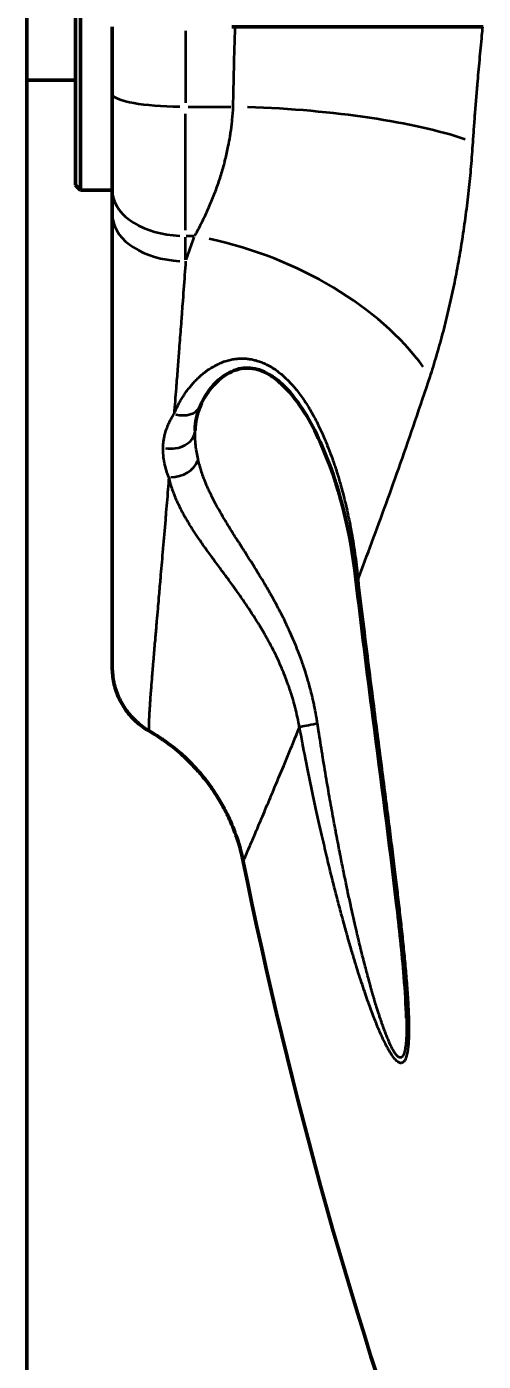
# Model space of a CAD drawing. Header units: millimetres. Extents: x 40 to 2195, y 40 to 1687.
# Drawn here: x 1031.6 to 1050.3, y 864.3 to 918.9 of the extents above; entities that cross this region are included whole.
import ezdxf

# ---------------------------------------------------------------- set-up
doc = ezdxf.new("R2010")
doc.units = ezdxf.units.MM
doc.header["$LTSCALE"] = 8
for name, color, linetype, lineweight in [('Dimension (ISO)', 7, 'Continuous', 25), ('Visible (ISO)', 7, 'Continuous', 50), ('Visible Narrow (ISO)', 7, 'Continuous', 35)]:
    doc.layers.add(name, color=color, linetype=linetype, lineweight=lineweight)
doc.styles.add('Note Text (ANSI)', font='tahoma.ttf')
doc.dimstyles.new('Default (ISO)', dxfattribs={"dimscale": 8, "dimtxt": 1, "dimasz": 2.5, "dimexe": 3.175, "dimexo": 0, "dimgap": 0.762, "dimtad": 1, "dimrnd": 1e-08, "dimzin": 0, "dimdsep": 46, "dimtxsty": 'Note Text (ANSI)', "dimcen": 0.09, "dimdle": 10, "dimclrd": 1, "dimclre": 1, "dimclrt": 1, "dimazin": 0, "dimtfac": 3.5052, "dimtmove": 0, "dimatfit": 3, "dimfxl": 1, "dimtolj": 1, "dimtzin": 0, "dimlwd": -1, "dimlwe": -1, "dimarcsym": 0})

# ---------------------------------------------------------------- blocks, each defined once
blk = doc.blocks.new('*D6')
at = {"layer": 'Defpoints', "color": 0, "transparency": 16777216}
for p in [(1046.169, 1047.24), (935.172, 679.756), (1030.354, 679.756)]:
    blk.add_point(p, dxfattribs=at)
at = {"layer": 'Dimension (ISO)', "color": 1, "transparency": 16777216}
for p, q in [((1046.169, 1047.24), (909.772, 1047.24)), ((935.172, 1027.24), (935.172, 699.756)), ((1030.354, 679.756), (909.772, 679.756))]:
    blk.add_line(p, q, dxfattribs=at)
for points in [[(931.838, 1027.24), (938.505, 1027.24), (935.172, 1047.24)], [(931.838, 699.756), (938.505, 699.756), (935.172, 679.756)]]:
    blk.add_solid(points, dxfattribs=at)
at = {"layer": 'Dimension (ISO)', "color": 1, "transparency": 16777216, "insert": (918.609, 807.904), "char_height": 8, "attachment_point": 1, "rotation": 90, "style": 'Note Text (ANSI)'}
blk.add_mtext('\\A1;367.48 mm [14.468 in]', dxfattribs=at)
blk = doc.blocks.new('*D7')
at = {"layer": 'Defpoints', "color": 0, "transparency": 16777216}
for p in [(1039.078, 1008.94), (973.285, 679.756), (1030.354, 679.756)]:
    blk.add_point(p, dxfattribs=at)
at = {"layer": 'Dimension (ISO)', "color": 1, "transparency": 16777216}
for p, q in [((1039.078, 1008.94), (947.885, 1008.94)), ((973.285, 988.94), (973.285, 699.756)), ((1030.354, 679.756), (947.885, 679.756))]:
    blk.add_line(p, q, dxfattribs=at)
for points in [[(969.952, 988.94), (976.619, 988.94), (973.285, 1008.94)], [(969.952, 699.756), (976.619, 699.756), (973.285, 679.756)]]:
    blk.add_solid(points, dxfattribs=at)
at = {"layer": 'Dimension (ISO)', "color": 1, "transparency": 16777216, "insert": (956.723, 788.754), "char_height": 8, "attachment_point": 1, "rotation": 90, "style": 'Note Text (ANSI)'}
blk.add_mtext('\\A1;329.18 mm [12.960 in]', dxfattribs=at)

msp = doc.modelspace()

# ---------------------------------------------------------------- linework, layer by layer
at = {"layer": 'Visible (ISO)'}
for p, q in [((1031.6, 961.526), (1031.6, 816.708)), ((1033.6, 948.056), (1033.6, 912.456)), ((1033.8, 912.256), (1033.8, 948.256)), ((1035.1, 918.94), (1035.1, 916.188)), ((1031.6, 916.756), (1033.6, 916.756)), ((1035.1, 912.219), (1035.1, 916.188)), ((1040.063, 916.441), (1040.063, 916.441)), ((1040.067, 916.639), (1040.067, 916.639)), ((1033.6, 912.456), (1033.8, 912.256)), ((1033.8, 912.256), (1035.1, 912.256)), ((1035.1, 911.248), (1035.1, 912.219)), ((1035.1, 911.248), (1035.1, 892.718)), ((1037.205, 901.708), (1037.205, 901.708))]:
    msp.add_line(p, q, dxfattribs=at)
msp.add_arc((1234.225, 923.94), 197.688, 191.42961, 199.86771, dxfattribs=at)
for points, knots in [([(1050.274, 918.94), (1049.716, 918.94), (1049.06, 918.94), (1047.553, 918.94), (1046.7, 918.94), (1044.884, 918.94), (1043.928, 918.94), (1041.973, 918.94), (1040.983, 918.94), (1039.989, 918.94)], [0.000001, 0.000001, 0.000001, 0.000001, 0.300679, 0.300679, 0.612699, 0.612699, 0.918975, 0.918975, 1.217213, 1.217213, 1.217213, 1.217213]), ([(1045.063, 896.345), (1044.835, 898.276), (1044.393, 900.197), (1043.225, 902.769), (1042.768, 903.586), (1041.991, 904.352), (1041.853, 904.472), (1041.579, 904.669), (1041.445, 904.749), (1041.22, 904.853), (1041.13, 904.887), (1040.904, 904.951), (1040.768, 904.969), (1040.519, 904.971), (1040.403, 904.956), (1040.143, 904.896), (1040.002, 904.839), (1039.666, 904.659), (1039.485, 904.516), (1039.085, 904.116), (1038.899, 903.838), (1038.744, 903.514), (1038.724, 903.47), (1038.706, 903.426)], [0, 0, 0, 0, 0.58555, 0.58555, 0.858405, 0.858405, 0.912991, 0.912991, 0.959722, 0.959722, 0.989628, 0.989628, 1.035974, 1.035974, 1.081186, 1.081186, 1.145089, 1.145089, 1.248703, 1.248703, 1.410502, 1.410502, 1.435664, 1.435664, 1.435664, 1.435664]), ([(1047.134, 878.353), (1047.124, 878.887), (1047.087, 879.466), (1046.959, 881.037), (1046.847, 882.057), (1046.439, 885.566), (1046.097, 888.108), (1045.527, 892.543), (1045.289, 894.442), (1045.063, 896.345)], [0, 0, 0, 0, 0.190461, 0.190461, 0.511386, 0.511386, 1.288035, 1.288035, 1.864714, 1.864714, 1.864714, 1.864714]), ([(1036.603, 890.117), (1036.434, 890.214), (1036.275, 890.328), (1036.128, 890.456), (1036.117, 890.466), (1036.105, 890.477), (1036.094, 890.487), (1035.937, 890.627), (1035.796, 890.784), (1035.672, 890.955), (1035.549, 891.125), (1035.443, 891.308), (1035.358, 891.5), (1035.273, 891.691), (1035.209, 891.891), (1035.165, 892.095), (1035.122, 892.3), (1035.1, 892.509), (1035.1, 892.718)], [0, 0, 0, 0, 0.1853559, 0.1853559, 0.1853559, 0.2, 0.2, 0.2, 0.4, 0.4, 0.4, 0.6, 0.6, 0.6, 0.8, 0.8, 0.8, 1, 1, 1, 1]), ([(1040.457, 884.766), (1040.432, 884.893), (1040.403, 885.017), (1040.373, 885.138), (1040.342, 885.261), (1040.308, 885.381), (1040.273, 885.497), (1040.237, 885.616), (1040.199, 885.732), (1040.159, 885.845), (1040.146, 885.883), (1040.132, 885.921), (1040.118, 885.959), (1040.078, 886.065), (1040.037, 886.169), (1039.995, 886.27), (1039.952, 886.372), (1039.908, 886.472), (1039.863, 886.569), (1039.817, 886.667), (1039.769, 886.763), (1039.721, 886.857), (1039.703, 886.891), (1039.686, 886.924), (1039.668, 886.957), (1039.618, 887.051), (1039.567, 887.142), (1039.515, 887.231), (1039.462, 887.321), (1039.408, 887.408), (1039.353, 887.494), (1039.298, 887.58), (1039.241, 887.665), (1039.184, 887.747), (1039.174, 887.762), (1039.164, 887.776), (1039.153, 887.791), (1039.082, 887.892), (1039.01, 887.99), (1038.936, 888.085), (1038.86, 888.182), (1038.784, 888.277), (1038.706, 888.368), (1038.667, 888.413), (1038.628, 888.458), (1038.589, 888.502), (1038.517, 888.583), (1038.445, 888.661), (1038.371, 888.737), (1038.297, 888.814), (1038.221, 888.889), (1038.144, 888.963), (1038.09, 889.014), (1038.036, 889.065), (1037.981, 889.115), (1037.875, 889.211), (1037.767, 889.303), (1037.657, 889.392), (1037.547, 889.482), (1037.435, 889.568), (1037.32, 889.652), (1037.19, 889.746), (1037.058, 889.837), (1036.923, 889.923), (1036.818, 889.99), (1036.711, 890.055), (1036.603, 890.117)], [0, 0, 0, 0, 0.0421888, 0.0421888, 0.0421888, 0.0848061, 0.0848061, 0.0848061, 0.1281121, 0.1281121, 0.1281121, 0.1428571, 0.1428571, 0.1428571, 0.1846248, 0.1846248, 0.1846248, 0.2269567, 0.2269567, 0.2269567, 0.2701549, 0.2701549, 0.2701549, 0.2857143, 0.2857143, 0.2857143, 0.3299765, 0.3299765, 0.3299765, 0.3748403, 0.3748403, 0.3748403, 0.4205073, 0.4205073, 0.4205073, 0.4285714, 0.4285714, 0.4285714, 0.4850612, 0.4850612, 0.4850612, 0.5427704, 0.5427704, 0.5427704, 0.5714286, 0.5714286, 0.5714286, 0.623862, 0.623862, 0.623862, 0.6768896, 0.6768896, 0.6768896, 0.7142857, 0.7142857, 0.7142857, 0.7857143, 0.7857143, 0.7857143, 0.8571429, 0.8571429, 0.8571429, 0.9375958, 0.9375958, 0.9375958, 1, 1, 1, 1])]:
    msp.add_open_spline(points, degree=3, knots=knots, dxfattribs=at)
for points in [[(1038.706, 903.426), (1038.559, 903.077), (1038.492, 902.762), (1038.486, 902.417)], [(1047.121, 880.083), (1047.121, 880.085), (1047.12, 880.086), (1047.12, 880.087)]]:
    msp.add_open_spline(points, degree=3, dxfattribs=at)
at = {"layer": 'Visible Narrow (ISO)'}
for p, q in [((1038.1, 918.777), (1038.1, 915.83)), ((1038.197, 915.667), (1039.948, 915.667)), ((1038.1, 910.608), (1038.1, 915.379)), ((1038.1, 909.393), (1038.1, 910.323)), ((1038.118, 910.375), (1038.45, 910.375))]:
    msp.add_line(p, q, dxfattribs=at)
for centre, major_axis, ratio, start_param, end_param in [((1038.1, 916.188), (-3, 0), 0.173648, 0.07854, 1.492257), ((1040.029, 912.986), (-11.695, 0.29), 0.229129, 3.770349, 4.6669), ((1038.1, 912.219), (-3, 0), 0.614633, 0.07854, 1.492257), ((1038.1, 911.248), (-3, 0), 0.635301, 0.078541, 1.492257), ((1047.906, 940.241), (17.13, 50.064), 0.017343, 4.054461, 4.077834), ((1038.342, 903.105), (-10.656, 3.237), 0.63825, 3.842474, 4.836978), ((1037.784, 903.814), (0.922, -0.387), 0.734805, 4.91907, 6.211353), ((1037.486, 902.434), (1, -0.017), 0.758933, 4.507193, 6.189713), ((1037.644, 901.253), (0.961, 0.275), 0.734259, 4.351732, 5.807317), ((1046.057, 896.463), (-0.993, -0.118), 0.080538, 0.020539, 0.390257), ((1043.701, 890.434), (-0.983, -0.184), 0.021334, 4.974033, 5.940836), ((1048.134, 878.371), (-1, -0.017), 0.516295, 0.021718, 0.409795)]:
    msp.add_ellipse(centre, major_axis=major_axis, ratio=ratio, start_param=start_param, end_param=end_param, dxfattribs=at)
for points in [[(1040.045, 915.667), (1040.058, 916.171), (1040.077, 917.222), (1040.108, 918.354), (1040.129, 918.94)], [(1037.416, 900.497), (1037.34, 900.681), (1037.218, 901.071), (1037.174, 901.496), (1037.179, 901.714)]]:
    msp.add_open_spline(points, degree=3, dxfattribs=at)
for points, knots in [([(1049.854, 914.209), (1049.868, 914.415), (1049.882, 914.624), (1049.898, 914.837), (1049.913, 915.046), (1049.929, 915.259), (1049.946, 915.475), (1049.962, 915.686), (1049.98, 915.901), (1049.998, 916.119), (1050.007, 916.228), (1050.016, 916.338), (1050.026, 916.449), (1050.03, 916.495), (1050.034, 916.541), (1050.038, 916.587), (1050.066, 916.911), (1050.095, 917.242), (1050.126, 917.579), (1050.156, 917.907), (1050.187, 918.242), (1050.22, 918.583), (1050.232, 918.702), (1050.244, 918.821), (1050.255, 918.94)], [0, 0, 0, 0, 0.1458634, 0.1458634, 0.1458634, 0.289266, 0.289266, 0.289266, 0.4295332, 0.4295332, 0.4295332, 0.5, 0.5, 0.5, 0.5290551, 0.5290551, 0.5290551, 0.7330762, 0.7330762, 0.7330762, 0.9313061, 0.9313061, 0.9313061, 1, 1, 1, 1]), ([(1038.469, 910.375), (1038.557, 910.532), (1038.643, 910.692), (1038.726, 910.855), (1038.809, 911.018), (1038.89, 911.184), (1038.967, 911.354), (1039.045, 911.523), (1039.119, 911.695), (1039.19, 911.87), (1039.261, 912.044), (1039.328, 912.222), (1039.392, 912.402), (1039.456, 912.581), (1039.516, 912.764), (1039.571, 912.948), (1039.626, 913.131), (1039.677, 913.316), (1039.723, 913.5), (1039.769, 913.684), (1039.81, 913.867), (1039.846, 914.05), (1039.873, 914.185), (1039.897, 914.319), (1039.918, 914.453), (1039.926, 914.5), (1039.933, 914.547), (1039.94, 914.593), (1039.963, 914.751), (1039.983, 914.908), (1039.999, 915.064), (1040.001, 915.087), (1040.004, 915.11), (1040.006, 915.132), (1040.024, 915.311), (1040.037, 915.49), (1040.045, 915.667)], [0, 0, 0, 0, 0.1, 0.1, 0.1, 0.2, 0.2, 0.2, 0.3, 0.3, 0.3, 0.4, 0.4, 0.4, 0.5, 0.5, 0.5, 0.6, 0.6, 0.6, 0.7, 0.7, 0.7, 0.774152, 0.774152, 0.774152, 0.8, 0.8, 0.8, 0.887263, 0.887263, 0.887263, 0.9, 0.9, 0.9, 1, 1, 1, 1]), ([(1048.096, 904.611), (1048.187, 904.888), (1048.276, 905.171), (1048.361, 905.461), (1048.447, 905.751), (1048.531, 906.048), (1048.611, 906.35), (1048.691, 906.653), (1048.769, 906.961), (1048.843, 907.275), (1048.917, 907.589), (1048.988, 907.909), (1049.056, 908.234), (1049.12, 908.541), (1049.182, 908.853), (1049.239, 909.168), (1049.243, 909.186), (1049.246, 909.205), (1049.249, 909.223), (1049.305, 909.53), (1049.358, 909.84), (1049.407, 910.149), (1049.411, 910.175), (1049.415, 910.201), (1049.419, 910.228), (1049.471, 910.563), (1049.519, 910.898), (1049.563, 911.231), (1049.607, 911.565), (1049.647, 911.897), (1049.683, 912.229), (1049.719, 912.56), (1049.751, 912.891), (1049.78, 913.221), (1049.808, 913.551), (1049.833, 913.88), (1049.854, 914.209)], [0, 0, 0, 0, 0.1, 0.1, 0.1, 0.2, 0.2, 0.2, 0.3, 0.3, 0.3, 0.4, 0.4, 0.4, 0.49449, 0.49449, 0.49449, 0.5, 0.5, 0.5, 0.592133, 0.592133, 0.592133, 0.6, 0.6, 0.6, 0.7, 0.7, 0.7, 0.8, 0.8, 0.8, 0.9, 0.9, 0.9, 1, 1, 1, 1]), ([(1038.1, 909.342), (1038.086, 909.154), (1038.073, 908.968), (1038.029, 908.375), (1038, 907.976), (1037.961, 907.455), (1037.951, 907.322), (1037.937, 907.129), (1037.932, 907.068), (1037.905, 906.699), (1037.882, 906.398), (1037.848, 905.949), (1037.836, 905.795), (1037.806, 905.402), (1037.788, 905.166), (1037.75, 904.666), (1037.729, 904.405), (1037.681, 903.784), (1037.653, 903.431), (1037.626, 903.09)], [0.0000003, 0.0000003, 0.0000003, 0.0000003, 0.0761677, 0.0761677, 0.2465023, 0.2465023, 0.305878, 0.305878, 0.3333333, 0.3333333, 0.4737428, 0.4737428, 0.5481003, 0.5481003, 0.6666667, 0.6666667, 0.8036621, 0.8036621, 1, 1, 1, 1]), ([(1037.626, 903.09), (1037.64, 903.125), (1037.655, 903.16), (1037.699, 903.262), (1037.731, 903.329), (1037.797, 903.461), (1037.831, 903.526), (1037.901, 903.65), (1037.936, 903.709), (1038.001, 903.813), (1038.03, 903.857), (1038.094, 903.952), (1038.131, 904.003), (1038.204, 904.103), (1038.242, 904.151), (1038.317, 904.244), (1038.356, 904.289), (1038.408, 904.349), (1038.422, 904.364), (1038.48, 904.427), (1038.524, 904.474), (1038.617, 904.565), (1038.665, 904.611), (1038.766, 904.7), (1038.819, 904.743), (1038.904, 904.81), (1038.937, 904.835), (1039.028, 904.9), (1039.087, 904.94), (1039.213, 905.019), (1039.281, 905.057), (1039.418, 905.128), (1039.487, 905.159), (1039.63, 905.218), (1039.704, 905.244), (1039.846, 905.287), (1039.914, 905.304), (1040.044, 905.33), (1040.106, 905.34), (1040.223, 905.353), (1040.278, 905.357), (1040.364, 905.36), (1040.394, 905.361), (1040.479, 905.36), (1040.534, 905.357), (1040.643, 905.348), (1040.697, 905.341), (1040.762, 905.33), (1040.772, 905.328), (1040.843, 905.315), (1040.903, 905.302), (1040.999, 905.276), (1041.035, 905.265), (1041.134, 905.233), (1041.196, 905.21), (1041.306, 905.164), (1041.354, 905.142), (1041.474, 905.083), (1041.547, 905.043), (1041.654, 904.977), (1041.688, 904.955), (1041.802, 904.879), (1041.881, 904.821), (1041.978, 904.743), (1041.997, 904.728), (1042.068, 904.667), (1042.121, 904.621), (1042.227, 904.521), (1042.282, 904.468), (1042.341, 904.406), (1042.347, 904.4), (1042.406, 904.338), (1042.458, 904.28), (1042.538, 904.188), (1042.566, 904.155), (1042.647, 904.057), (1042.698, 903.991), (1042.802, 903.853), (1042.854, 903.78), (1042.912, 903.697), (1042.918, 903.688), (1042.977, 903.602), (1043.028, 903.523), (1043.086, 903.431), (1043.093, 903.419), (1043.15, 903.328), (1043.197, 903.248), (1043.291, 903.084), (1043.338, 902.999), (1043.388, 902.905), (1043.392, 902.897), (1043.441, 902.805), (1043.484, 902.72), (1043.579, 902.526), (1043.631, 902.416), (1043.722, 902.215), (1043.762, 902.123), (1043.833, 901.955), (1043.864, 901.879), (1043.95, 901.664), (1044.004, 901.523), (1044.086, 901.297), (1044.117, 901.211), (1044.168, 901.062), (1044.189, 901), (1044.264, 900.773), (1044.315, 900.609), (1044.387, 900.365), (1044.411, 900.285), (1044.447, 900.158), (1044.46, 900.11), (1044.517, 899.903), (1044.558, 899.743), (1044.621, 899.488), (1044.644, 899.393), (1044.673, 899.266), (1044.68, 899.235), (1044.709, 899.107), (1044.731, 899.01), (1044.772, 898.816), (1044.792, 898.718), (1044.827, 898.543), (1044.841, 898.468), (1044.859, 898.373), (1044.862, 898.356), (1044.893, 898.19), (1044.92, 898.036), (1044.972, 897.721), (1044.997, 897.558), (1045.021, 897.39), (1045.021, 897.388), (1045.044, 897.23), (1045.065, 897.069), (1045.105, 896.745), (1045.124, 896.581), (1045.144, 896.383), (1045.147, 896.353), (1045.15, 896.323)], [0, 0, 0, 0, 0.0081777, 0.0081777, 0.0244179, 0.0244179, 0.0405311, 0.0405311, 0.0555556, 0.0555556, 0.0669558, 0.0669558, 0.0804026, 0.0804026, 0.0935913, 0.0935913, 0.1065083, 0.1065083, 0.1111111, 0.1111111, 0.1255449, 0.1255449, 0.1408444, 0.1408444, 0.1569478, 0.1569478, 0.1666667, 0.1666667, 0.1838683, 0.1838683, 0.2030453, 0.2030453, 0.2222222, 0.2222222, 0.242552, 0.242552, 0.2609315, 0.2609315, 0.2777778, 0.2777778, 0.2927472, 0.2927472, 0.300998, 0.300998, 0.3157737, 0.3157737, 0.330538, 0.330538, 0.3333333, 0.3333333, 0.3495388, 0.3495388, 0.3592855, 0.3592855, 0.3760036, 0.3760036, 0.3888889, 0.3888889, 0.4083256, 0.4083256, 0.4177505, 0.4177505, 0.4391992, 0.4391992, 0.4444444, 0.4444444, 0.4590366, 0.4590366, 0.4744063, 0.4744063, 0.4762002, 0.4762002, 0.4914683, 0.4914683, 0.5, 0.5, 0.5159531, 0.5159531, 0.5330259, 0.5330259, 0.5350416, 0.5350416, 0.5528858, 0.5528858, 0.5555556, 0.5555556, 0.5731136, 0.5731136, 0.5914751, 0.5914751, 0.59319, 0.59319, 0.6111111, 0.6111111, 0.6334492, 0.6334492, 0.65179, 0.65179, 0.6666667, 0.6666667, 0.6938334, 0.6938334, 0.7102762, 0.7102762, 0.7222222, 0.7222222, 0.7534484, 0.7534484, 0.7687697, 0.7687697, 0.7777778, 0.7777778, 0.8086415, 0.8086415, 0.8271768, 0.8271768, 0.8333333, 0.8333333, 0.8522475, 0.8522475, 0.8713024, 0.8713024, 0.8856475, 0.8856475, 0.8888889, 0.8888889, 0.9165305, 0.9165305, 0.9441721, 0.9441721, 0.9444444, 0.9444444, 0.9703394, 0.9703394, 0.9955023, 0.9955023, 1, 1, 1, 1]), ([(1045.15, 896.323), (1045.336, 896.812), (1045.525, 897.314), (1045.717, 897.829), (1045.908, 898.344), (1046.102, 898.872), (1046.298, 899.413), (1046.494, 899.953), (1046.692, 900.507), (1046.892, 901.073), (1047.091, 901.639), (1047.291, 902.217), (1047.492, 902.807), (1047.693, 903.397), (1047.895, 903.998), (1048.096, 904.611)], [0, 0, 0, 0, 0.2, 0.2, 0.2, 0.4, 0.4, 0.4, 0.6, 0.6, 0.6, 0.8, 0.8, 0.8, 1, 1, 1, 1]), ([(1037.179, 901.714), (1037.181, 901.778), (1037.185, 901.842), (1037.197, 901.956), (1037.203, 902.005), (1037.215, 902.074), (1037.218, 902.092), (1037.233, 902.17), (1037.246, 902.229), (1037.272, 902.327), (1037.283, 902.365), (1037.309, 902.444), (1037.323, 902.485), (1037.363, 902.59), (1037.389, 902.653), (1037.424, 902.726), (1037.429, 902.737), (1037.465, 902.812), (1037.499, 902.876), (1037.563, 902.989), (1037.594, 903.04), (1037.626, 903.09)], [0, 0, 0, 0, 0.141021, 0.141021, 0.25, 0.25, 0.2899716, 0.2899716, 0.4180364, 0.4180364, 0.5, 0.5, 0.589421, 0.589421, 0.7259372, 0.7259372, 0.75, 0.75, 0.8894668, 0.8894668, 1, 1, 1, 1]), ([(1038.609, 901.235), (1038.569, 901.412), (1038.504, 901.787), (1038.482, 902.202), (1038.486, 902.417)], [0, 0, 0, 0, 0.5, 0.9999999, 0.9999999, 0.9999999, 0.9999999]), ([(1043.494, 890.416), (1043.483, 890.487), (1043.472, 890.557), (1043.436, 890.769), (1043.41, 890.911), (1043.368, 891.12), (1043.354, 891.188), (1043.323, 891.329), (1043.307, 891.403), (1043.262, 891.594), (1043.233, 891.712), (1043.18, 891.914), (1043.157, 891.998), (1043.112, 892.158), (1043.09, 892.233), (1043.021, 892.462), (1042.972, 892.615), (1042.91, 892.8), (1042.897, 892.835), (1042.859, 892.946), (1042.833, 893.02), (1042.773, 893.183), (1042.74, 893.271), (1042.672, 893.448), (1042.637, 893.537), (1042.569, 893.703), (1042.537, 893.78), (1042.45, 893.982), (1042.395, 894.106), (1042.312, 894.289), (1042.285, 894.346), (1042.219, 894.487), (1042.178, 894.572), (1042.086, 894.759), (1042.034, 894.862), (1041.941, 895.043), (1041.901, 895.121), (1041.813, 895.286), (1041.766, 895.373), (1041.666, 895.555), (1041.613, 895.65), (1041.516, 895.819), (1041.473, 895.894), (1041.381, 896.053), (1041.331, 896.138), (1041.212, 896.336), (1041.144, 896.449), (1041.053, 896.597), (1041.03, 896.635), (1040.957, 896.753), (1040.908, 896.832), (1040.802, 897.001), (1040.746, 897.09), (1040.661, 897.223), (1040.633, 897.268), (1040.557, 897.388), (1040.509, 897.464), (1040.402, 897.632), (1040.343, 897.724), (1040.265, 897.847), (1040.245, 897.878), (1040.177, 897.985), (1040.129, 898.06), (1040.018, 898.237), (1039.955, 898.338), (1039.882, 898.455), (1039.873, 898.471), (1039.816, 898.563), (1039.77, 898.639), (1039.656, 898.828), (1039.59, 898.942), (1039.485, 899.124), (1039.447, 899.193), (1039.404, 899.27), (1039.4, 899.278), (1039.358, 899.355), (1039.321, 899.423), (1039.265, 899.53), (1039.244, 899.569), (1039.191, 899.674), (1039.159, 899.739), (1039.122, 899.815), (1039.117, 899.826), (1039.08, 899.902), (1039.051, 899.966), (1039.007, 900.064), (1038.992, 900.098), (1038.953, 900.188), (1038.929, 900.245), (1038.898, 900.321), (1038.891, 900.34), (1038.861, 900.415), (1038.84, 900.472), (1038.803, 900.572), (1038.788, 900.615), (1038.747, 900.736), (1038.721, 900.816), (1038.696, 900.902), (1038.694, 900.907), (1038.67, 900.993), (1038.648, 901.074), (1038.621, 901.183), (1038.615, 901.209), (1038.609, 901.235)], [0, 0, 0, 0, 0.015611, 0.015611, 0.0472928, 0.0472928, 0.0625, 0.0625, 0.0790353, 0.0790353, 0.1055797, 0.1055797, 0.125, 0.125, 0.1424341, 0.1424341, 0.1788487, 0.1788487, 0.1875, 0.1875, 0.2059431, 0.2059431, 0.2279715, 0.2279715, 0.25, 0.25, 0.2689251, 0.2689251, 0.2989405, 0.2989405, 0.3125, 0.3125, 0.3323807, 0.3323807, 0.3565857, 0.3565857, 0.375, 0.375, 0.3957366, 0.3957366, 0.4188617, 0.4188617, 0.4375, 0.4375, 0.4592133, 0.4592133, 0.489461, 0.489461, 0.5, 0.5, 0.5225401, 0.5225401, 0.5490121, 0.5490121, 0.5625, 0.5625, 0.585809, 0.585809, 0.6149028, 0.6149028, 0.625, 0.625, 0.649162, 0.649162, 0.68235, 0.68235, 0.6875, 0.6875, 0.7124572, 0.7124572, 0.75, 0.75, 0.7729912, 0.7729912, 0.7757738, 0.7757738, 0.7988411, 0.7988411, 0.8125, 0.8125, 0.8354207, 0.8354207, 0.839566, 0.839566, 0.8626338, 0.8626338, 0.875, 0.875, 0.8954934, 0.8954934, 0.9024143, 0.9024143, 0.9224604, 0.9224604, 0.9375, 0.9375, 0.9640173, 0.9640173, 0.9657487, 0.9657487, 0.9918057, 0.9918057, 0.9999993, 0.9999993, 0.9999993, 0.9999993]), ([(1037.416, 900.497), (1037.402, 900.33), (1037.389, 900.165), (1037.375, 900.004), (1037.344, 899.631), (1037.314, 899.275), (1037.286, 898.935), (1037.281, 898.875), (1037.276, 898.816), (1037.271, 898.757), (1037.236, 898.349), (1037.203, 897.964), (1037.172, 897.593), (1037.171, 897.583), (1037.17, 897.573), (1037.169, 897.563), (1037.138, 897.201), (1037.108, 896.852), (1037.078, 896.51), (1037.073, 896.442), (1037.067, 896.375), (1037.061, 896.308), (1037.039, 896.055), (1037.017, 895.806), (1036.996, 895.562), (1036.995, 895.545), (1036.993, 895.528), (1036.992, 895.511), (1036.981, 895.382), (1036.97, 895.253), (1036.959, 895.127), (1036.943, 894.946), (1036.928, 894.769), (1036.913, 894.595), (1036.896, 894.403), (1036.88, 894.215), (1036.864, 894.032), (1036.856, 893.941), (1036.849, 893.852), (1036.841, 893.764), (1036.82, 893.517), (1036.8, 893.282), (1036.781, 893.06), (1036.78, 893.046), (1036.779, 893.031), (1036.778, 893.017), (1036.758, 892.78), (1036.739, 892.559), (1036.723, 892.354), (1036.72, 892.315), (1036.716, 892.277), (1036.713, 892.238), (1036.7, 892.073), (1036.688, 891.919), (1036.677, 891.777), (1036.671, 891.706), (1036.666, 891.638), (1036.661, 891.573), (1036.654, 891.47), (1036.647, 891.374), (1036.64, 891.284), (1036.635, 891.202), (1036.63, 891.126), (1036.625, 891.054), (1036.621, 890.991), (1036.617, 890.932), (1036.614, 890.877), (1036.609, 890.8), (1036.605, 890.73), (1036.602, 890.667), (1036.6, 890.627), (1036.599, 890.589), (1036.597, 890.554), (1036.595, 890.494), (1036.593, 890.441), (1036.592, 890.394), (1036.592, 890.37), (1036.591, 890.348), (1036.591, 890.327), (1036.591, 890.324), (1036.591, 890.32), (1036.591, 890.317), (1036.591, 890.278), (1036.591, 890.245), (1036.593, 890.217), (1036.593, 890.197), (1036.594, 890.18), (1036.596, 890.165), (1036.598, 890.145), (1036.6, 890.129), (1036.603, 890.117)], [0.0000016, 0.0000016, 0.0000016, 0.0000016, 0.0232327, 0.0232327, 0.0232327, 0.0769231, 0.0769231, 0.0769231, 0.0863741, 0.0863741, 0.0863741, 0.152113, 0.152113, 0.152113, 0.1538462, 0.1538462, 0.1538462, 0.218016, 0.218016, 0.218016, 0.2307692, 0.2307692, 0.2307692, 0.2787666, 0.2787666, 0.2787666, 0.2821335, 0.2821335, 0.2821335, 0.3076923, 0.3076923, 0.3076923, 0.3441403, 0.3441403, 0.3441403, 0.3846154, 0.3846154, 0.3846154, 0.4048077, 0.4048077, 0.4048077, 0.4615385, 0.4615385, 0.4615385, 0.465282, 0.465282, 0.465282, 0.526653, 0.526653, 0.526653, 0.5384615, 0.5384615, 0.5384615, 0.5898315, 0.5898315, 0.5898315, 0.6153846, 0.6153846, 0.6153846, 0.6555742, 0.6555742, 0.6555742, 0.6923077, 0.6923077, 0.6923077, 0.7245458, 0.7245458, 0.7245458, 0.7692308, 0.7692308, 0.7692308, 0.7974127, 0.7974127, 0.7974127, 0.8461538, 0.8461538, 0.8461538, 0.8709259, 0.8709259, 0.8709259, 0.8751961, 0.8751961, 0.8751961, 0.9230769, 0.9230769, 0.9230769, 0.9560124, 0.9560124, 0.9560124, 1, 1, 1, 1]), ([(1042.757, 890.263), (1042.746, 890.328), (1042.734, 890.393), (1042.693, 890.601), (1042.662, 890.744), (1042.616, 890.937), (1042.604, 890.987), (1042.574, 891.105), (1042.556, 891.173), (1042.508, 891.349), (1042.477, 891.456), (1042.419, 891.642), (1042.394, 891.722), (1042.345, 891.869), (1042.321, 891.938), (1042.244, 892.155), (1042.189, 892.301), (1042.12, 892.472), (1042.109, 892.5), (1042.069, 892.597), (1042.04, 892.666), (1041.976, 892.812), (1041.942, 892.889), (1041.872, 893.043), (1041.836, 893.119), (1041.794, 893.206), (1041.789, 893.216), (1041.75, 893.296), (1041.715, 893.368), (1041.619, 893.556), (1041.558, 893.673), (1041.465, 893.843), (1041.437, 893.894), (1041.365, 894.023), (1041.32, 894.102), (1041.221, 894.272), (1041.166, 894.365), (1041.063, 894.533), (1041.016, 894.609), (1040.918, 894.766), (1040.866, 894.847), (1040.757, 895.014), (1040.7, 895.1), (1040.594, 895.259), (1040.545, 895.331), (1040.44, 895.483), (1040.386, 895.562), (1040.254, 895.749), (1040.179, 895.855), (1040.078, 895.995), (1040.053, 896.03), (1039.973, 896.141), (1039.919, 896.215), (1039.804, 896.372), (1039.743, 896.455), (1039.651, 896.581), (1039.618, 896.625), (1039.532, 896.742), (1039.479, 896.814), (1039.363, 896.971), (1039.3, 897.056), (1039.214, 897.174), (1039.19, 897.206), (1039.114, 897.311), (1039.062, 897.383), (1038.942, 897.548), (1038.876, 897.642), (1038.796, 897.754), (1038.783, 897.774), (1038.718, 897.866), (1038.667, 897.94), (1038.543, 898.123), (1038.47, 898.233), (1038.358, 898.408), (1038.317, 898.473), (1038.271, 898.547), (1038.264, 898.558), (1038.218, 898.633), (1038.18, 898.696), (1038.119, 898.801), (1038.095, 898.843), (1038.037, 898.945), (1038.004, 899.005), (1037.965, 899.08), (1037.957, 899.095), (1037.918, 899.169), (1037.887, 899.228), (1037.84, 899.325), (1037.822, 899.362), (1037.78, 899.452), (1037.755, 899.505), (1037.722, 899.581), (1037.713, 899.602), (1037.681, 899.677), (1037.66, 899.73), (1037.621, 899.829), (1037.604, 899.875), (1037.559, 899.999), (1037.532, 900.078), (1037.506, 900.164), (1037.504, 900.169), (1037.478, 900.255), (1037.455, 900.336), (1037.428, 900.445), (1037.422, 900.471), (1037.416, 900.497)], [0, 0, 0, 0, 0.0156288, 0.0156288, 0.0503234, 0.0503234, 0.0625, 0.0625, 0.0790295, 0.0790295, 0.1053683, 0.1053683, 0.125, 0.125, 0.142433, 0.142433, 0.1801309, 0.1801309, 0.1875, 0.1875, 0.205943, 0.205943, 0.2268076, 0.2268076, 0.2473907, 0.2473907, 0.25, 0.25, 0.2689271, 0.2689271, 0.299332, 0.299332, 0.3125, 0.3125, 0.3323796, 0.3323796, 0.3557672, 0.3557672, 0.375, 0.375, 0.3957323, 0.3957323, 0.4181763, 0.4181763, 0.4375, 0.4375, 0.4592083, 0.4592083, 0.4896329, 0.4896329, 0.5, 0.5, 0.5225375, 0.5225375, 0.5483106, 0.5483106, 0.5625, 0.5625, 0.5858074, 0.5858074, 0.6141044, 0.6141044, 0.625, 0.625, 0.6491604, 0.6491604, 0.6809175, 0.6809175, 0.6875, 0.6875, 0.7124554, 0.7124554, 0.75, 0.75, 0.7721442, 0.7721442, 0.7757701, 0.7757701, 0.7978545, 0.7978545, 0.8125, 0.8125, 0.8341974, 0.8341974, 0.8395678, 0.8395678, 0.8613191, 0.8613191, 0.875, 0.875, 0.8945176, 0.8945176, 0.9024109, 0.9024109, 0.9214366, 0.9214366, 0.9375, 0.9375, 0.9640228, 0.9640228, 0.9657672, 0.9657672, 0.9919587, 0.9919587, 0.9999955, 0.9999955, 0.9999955, 0.9999955]), ([(1045.15, 896.323), (1045.221, 895.72), (1045.361, 894.56), (1045.56, 892.958), (1045.747, 891.478), (1045.923, 890.108), (1046.087, 888.837), (1046.24, 887.651), (1046.383, 886.539), (1046.514, 885.502), (1046.632, 884.557), (1046.736, 883.704), (1046.83, 882.902), (1046.92, 882.103), (1047.007, 881.291), (1047.085, 880.49), (1047.151, 879.702), (1047.204, 878.921), (1047.225, 878.397), (1047.229, 878.139)], [0, 0, 0, 0, 0.0588235, 0.1176471, 0.1764706, 0.2352941, 0.2941176, 0.3529412, 0.4117647, 0.4705882, 0.5294118, 0.5882353, 0.6470588, 0.7058824, 0.7647059, 0.8235294, 0.8823529, 0.9411765, 1, 1, 1, 1]), ([(1040.457, 884.766), (1040.457, 884.767), (1040.466, 884.79), (1040.485, 884.835), (1040.504, 884.88), (1040.533, 884.947), (1040.571, 885.037), (1040.609, 885.126), (1040.656, 885.237), (1040.713, 885.371), (1040.77, 885.505), (1040.837, 885.661), (1040.913, 885.84), (1040.989, 886.019), (1041.074, 886.22), (1041.169, 886.445), (1041.264, 886.669), (1041.369, 886.916), (1041.483, 887.187), (1041.596, 887.458), (1041.72, 887.751), (1041.852, 888.069), (1041.985, 888.387), (1042.126, 888.728), (1042.277, 889.094), (1042.428, 889.46), (1042.588, 889.849), (1042.757, 890.263)], [0, 0, 0, 0, 0.1111111, 0.1111111, 0.1111111, 0.2222222, 0.2222222, 0.2222222, 0.3333333, 0.3333333, 0.3333333, 0.4444444, 0.4444444, 0.4444444, 0.5555556, 0.5555556, 0.5555556, 0.6666667, 0.6666667, 0.6666667, 0.7777778, 0.7777778, 0.7777778, 0.8888889, 0.8888889, 0.8888889, 1, 1, 1, 1]), ([(1047.229, 878.139), (1047.231, 878.051), (1047.231, 877.967), (1047.231, 877.887), (1047.231, 877.808), (1047.23, 877.732), (1047.228, 877.661), (1047.226, 877.59), (1047.224, 877.522), (1047.22, 877.459), (1047.217, 877.396), (1047.213, 877.336), (1047.209, 877.281), (1047.204, 877.225), (1047.199, 877.173), (1047.193, 877.124), (1047.187, 877.075), (1047.18, 877.03), (1047.173, 876.988), (1047.166, 876.946), (1047.159, 876.907), (1047.15, 876.87), (1047.142, 876.834), (1047.132, 876.8), (1047.123, 876.769), (1047.113, 876.739), (1047.104, 876.713), (1047.093, 876.689), (1047.083, 876.665), (1047.072, 876.643), (1047.06, 876.624), (1047.048, 876.604), (1047.034, 876.586), (1047.02, 876.571), (1047.005, 876.556), (1046.99, 876.544), (1046.973, 876.536), (1046.957, 876.527), (1046.939, 876.523), (1046.921, 876.521), (1046.903, 876.52), (1046.884, 876.522), (1046.865, 876.528), (1046.845, 876.533), (1046.825, 876.542), (1046.804, 876.555), (1046.784, 876.567), (1046.763, 876.582), (1046.742, 876.601), (1046.721, 876.619), (1046.699, 876.64), (1046.678, 876.663), (1046.657, 876.686), (1046.636, 876.711), (1046.615, 876.738), (1046.593, 876.765), (1046.572, 876.793), (1046.551, 876.824), (1046.53, 876.855), (1046.508, 876.887), (1046.486, 876.922), (1046.464, 876.957), (1046.441, 876.995), (1046.418, 877.035), (1046.395, 877.075), (1046.371, 877.119), (1046.346, 877.165), (1046.321, 877.212), (1046.295, 877.261), (1046.268, 877.315), (1046.241, 877.368), (1046.213, 877.425), (1046.184, 877.486), (1046.156, 877.547), (1046.126, 877.611), (1046.095, 877.68), (1046.065, 877.748), (1046.033, 877.821), (1046.001, 877.897), (1045.968, 877.973), (1045.935, 878.054), (1045.901, 878.138), (1045.867, 878.223), (1045.832, 878.311), (1045.796, 878.403), (1045.76, 878.496), (1045.724, 878.592), (1045.687, 878.692), (1045.65, 878.792), (1045.612, 878.896), (1045.573, 879.005), (1045.534, 879.113), (1045.495, 879.227), (1045.454, 879.345), (1045.413, 879.464), (1045.372, 879.587), (1045.329, 879.717), (1045.286, 879.847), (1045.242, 879.982), (1045.197, 880.124), (1045.151, 880.266), (1045.105, 880.415), (1045.057, 880.571), (1045.009, 880.726), (1044.96, 880.889), (1044.909, 881.059), (1044.859, 881.229), (1044.807, 881.406), (1044.754, 881.591), (1044.701, 881.776), (1044.647, 881.968), (1044.592, 882.167), (1044.537, 882.367), (1044.481, 882.574), (1044.424, 882.789), (1044.366, 883.004), (1044.308, 883.227), (1044.248, 883.459), (1044.189, 883.691), (1044.128, 883.933), (1044.065, 884.186), (1044.002, 884.44), (1043.938, 884.704), (1043.872, 884.98), (1043.807, 885.257), (1043.739, 885.547), (1043.67, 885.85), (1043.601, 886.154), (1043.53, 886.471), (1043.457, 886.805), (1043.384, 887.138), (1043.31, 887.487), (1043.234, 887.853), (1043.162, 888.196), (1043.089, 888.554), (1043.015, 888.929), (1043.01, 888.954), (1043.005, 888.979), (1043, 889.003), (1042.921, 889.405), (1042.839, 889.825), (1042.757, 890.263)], [0, 0, 0, 0, 0.0217391, 0.0217391, 0.0217391, 0.0434783, 0.0434783, 0.0434783, 0.0652174, 0.0652174, 0.0652174, 0.0869565, 0.0869565, 0.0869565, 0.1086957, 0.1086957, 0.1086957, 0.1304348, 0.1304348, 0.1304348, 0.1521739, 0.1521739, 0.1521739, 0.173913, 0.173913, 0.173913, 0.1956522, 0.1956522, 0.1956522, 0.2173913, 0.2173913, 0.2173913, 0.2391304, 0.2391304, 0.2391304, 0.2608696, 0.2608696, 0.2608696, 0.2826087, 0.2826087, 0.2826087, 0.3043478, 0.3043478, 0.3043478, 0.326087, 0.326087, 0.326087, 0.3478261, 0.3478261, 0.3478261, 0.3695652, 0.3695652, 0.3695652, 0.3913043, 0.3913043, 0.3913043, 0.4130435, 0.4130435, 0.4130435, 0.4347826, 0.4347826, 0.4347826, 0.4565217, 0.4565217, 0.4565217, 0.4782609, 0.4782609, 0.4782609, 0.5, 0.5, 0.5, 0.5217391, 0.5217391, 0.5217391, 0.5434783, 0.5434783, 0.5434783, 0.5652174, 0.5652174, 0.5652174, 0.5869565, 0.5869565, 0.5869565, 0.6086957, 0.6086957, 0.6086957, 0.6304348, 0.6304348, 0.6304348, 0.6521739, 0.6521739, 0.6521739, 0.673913, 0.673913, 0.673913, 0.6956522, 0.6956522, 0.6956522, 0.7173913, 0.7173913, 0.7173913, 0.7391304, 0.7391304, 0.7391304, 0.7608696, 0.7608696, 0.7608696, 0.7826087, 0.7826087, 0.7826087, 0.8043478, 0.8043478, 0.8043478, 0.826087, 0.826087, 0.826087, 0.8478261, 0.8478261, 0.8478261, 0.8695652, 0.8695652, 0.8695652, 0.8913043, 0.8913043, 0.8913043, 0.9130435, 0.9130435, 0.9130435, 0.9347826, 0.9347826, 0.9347826, 0.9565217, 0.9565217, 0.9565217, 0.9769103, 0.9769103, 0.9769103, 0.9782609, 0.9782609, 0.9782609, 1, 1, 1, 1]), ([(1047.134, 878.353), (1047.134, 878.347), (1047.134, 878.34), (1047.135, 878.265), (1047.136, 878.2), (1047.136, 878.125), (1047.136, 878.114), (1047.136, 878.095), (1047.136, 878.088), (1047.137, 878.009), (1047.136, 877.942), (1047.135, 877.87), (1047.135, 877.862), (1047.134, 877.798), (1047.132, 877.745), (1047.13, 877.688), (1047.13, 877.682), (1047.129, 877.669), (1047.129, 877.66), (1047.127, 877.601), (1047.124, 877.553), (1047.121, 877.504), (1047.121, 877.502), (1047.121, 877.491), (1047.12, 877.483), (1047.116, 877.428), (1047.113, 877.385), (1047.108, 877.335), (1047.107, 877.327), (1047.103, 877.28), (1047.098, 877.243), (1047.093, 877.2), (1047.092, 877.192), (1047.086, 877.155), (1047.082, 877.127), (1047.077, 877.097), (1047.076, 877.094), (1047.074, 877.083), (1047.073, 877.076), (1047.068, 877.051), (1047.064, 877.034), (1047.058, 877.008), (1047.056, 876.999), (1047.052, 876.984), (1047.051, 876.977), (1047.045, 876.955), (1047.04, 876.94), (1047.034, 876.921), (1047.032, 876.915), (1047.028, 876.904), (1047.026, 876.899), (1047.02, 876.883), (1047.016, 876.873), (1047.009, 876.857), (1047.007, 876.851), (1047.001, 876.84), (1046.999, 876.835), (1046.99, 876.82), (1046.984, 876.81), (1046.975, 876.798), (1046.973, 876.796), (1046.968, 876.789), (1046.965, 876.785), (1046.954, 876.773), (1046.946, 876.767), (1046.937, 876.76), (1046.935, 876.759), (1046.93, 876.756), (1046.926, 876.754), (1046.912, 876.747), (1046.902, 876.745), (1046.887, 876.743), (1046.882, 876.743), (1046.867, 876.744), (1046.857, 876.746), (1046.841, 876.752), (1046.835, 876.754), (1046.819, 876.762), (1046.808, 876.769), (1046.791, 876.781), (1046.785, 876.786), (1046.768, 876.8), (1046.757, 876.811), (1046.74, 876.829), (1046.733, 876.837), (1046.716, 876.857), (1046.705, 876.87), (1046.688, 876.893), (1046.681, 876.903), (1046.664, 876.927), (1046.653, 876.943), (1046.636, 876.97), (1046.628, 876.981), (1046.611, 877.01), (1046.601, 877.027), (1046.583, 877.058), (1046.576, 877.072), (1046.558, 877.104), (1046.548, 877.123), (1046.53, 877.158), (1046.522, 877.175), (1046.503, 877.212), (1046.493, 877.233), (1046.473, 877.274), (1046.464, 877.293), (1046.445, 877.336), (1046.434, 877.36), (1046.413, 877.407), (1046.403, 877.43), (1046.382, 877.48), (1046.371, 877.506), (1046.349, 877.56), (1046.337, 877.588), (1046.314, 877.645), (1046.303, 877.674), (1046.279, 877.735), (1046.267, 877.768), (1046.242, 877.833), (1046.231, 877.864), (1046.205, 877.933), (1046.191, 877.972), (1046.165, 878.044), (1046.153, 878.078), (1046.126, 878.155), (1046.111, 878.199), (1046.084, 878.28), (1046.072, 878.316), (1046.043, 878.401), (1046.027, 878.452), (1045.998, 878.54), (1045.986, 878.578), (1045.956, 878.671), (1045.938, 878.728), (1045.908, 878.825), (1045.896, 878.864), (1045.866, 878.965), (1045.846, 879.028), (1045.815, 879.133), (1045.803, 879.174), (1045.771, 879.284), (1045.75, 879.355), (1045.718, 879.469), (1045.706, 879.511), (1045.672, 879.631), (1045.65, 879.711), (1045.615, 879.836), (1045.603, 879.879), (1045.568, 880.011), (1045.543, 880.101), (1045.507, 880.238), (1045.495, 880.283), (1045.457, 880.427), (1045.431, 880.528), (1045.393, 880.679), (1045.381, 880.725), (1045.341, 880.883), (1045.312, 880.997), (1045.272, 881.162), (1045.26, 881.21), (1045.218, 881.382), (1045.187, 881.51), (1045.144, 881.69), (1045.133, 881.739), (1045.089, 881.926), (1045.056, 882.068), (1045.011, 882.263), (1045, 882.312), (1044.954, 882.514), (1044.919, 882.672), (1044.872, 882.882), (1044.862, 882.93), (1044.814, 883.148), (1044.777, 883.322), (1044.728, 883.549), (1044.718, 883.598), (1044.668, 883.833), (1044.628, 884.026), (1044.578, 884.274), (1044.568, 884.322), (1044.516, 884.578), (1044.473, 884.794), (1044.42, 885.065), (1044.41, 885.112), (1044.356, 885.393), (1044.309, 885.635), (1044.253, 885.933), (1044.245, 885.979), (1044.187, 886.287), (1044.137, 886.558), (1044.079, 886.886), (1044.071, 886.93), (1044.01, 887.268), (1043.957, 887.573), (1043.895, 887.934), (1043.888, 887.976), (1043.825, 888.347), (1043.768, 888.689), (1043.703, 889.085), (1043.697, 889.124), (1043.641, 889.473), (1043.59, 889.794), (1043.529, 890.188), (1043.519, 890.251), (1043.505, 890.348), (1043.499, 890.382), (1043.494, 890.416)], [0.0000067, 0.0000067, 0.0000067, 0.0000067, 0.0016282, 0.0016282, 0.0186497, 0.0186497, 0.0217391, 0.0217391, 0.0237733, 0.0237733, 0.0434783, 0.0434783, 0.045922, 0.045922, 0.0632661, 0.0632661, 0.0652174, 0.0652174, 0.0680703, 0.0680703, 0.085929, 0.085929, 0.0869565, 0.0869565, 0.0902205, 0.0902205, 0.1086957, 0.1086957, 0.1123683, 0.1123683, 0.1304348, 0.1304348, 0.1345224, 0.1345224, 0.1503734, 0.1503734, 0.1521739, 0.1521739, 0.1566308, 0.1566308, 0.1676367, 0.1676367, 0.173913, 0.173913, 0.1788526, 0.1788526, 0.1910151, 0.1910151, 0.1956522, 0.1956522, 0.2009937, 0.2009937, 0.2110181, 0.2110181, 0.2173913, 0.2173913, 0.2230472, 0.2230472, 0.2355967, 0.2355967, 0.2391304, 0.2391304, 0.2452497, 0.2452497, 0.2585586, 0.2585586, 0.2608696, 0.2608696, 0.2674066, 0.2674066, 0.2826087, 0.2826087, 0.2895444, 0.2895444, 0.3043478, 0.3043478, 0.3116902, 0.3116902, 0.326087, 0.326087, 0.3338445, 0.3338445, 0.3478261, 0.3478261, 0.3559886, 0.3559886, 0.3695652, 0.3695652, 0.3781607, 0.3781607, 0.3913043, 0.3913043, 0.4003016, 0.4003016, 0.4130435, 0.4130435, 0.4224411, 0.4224411, 0.4347826, 0.4347826, 0.4445883, 0.4445883, 0.4565217, 0.4565217, 0.4667326, 0.4667326, 0.4782609, 0.4782609, 0.4888772, 0.4888772, 0.5, 0.5, 0.5110313, 0.5110313, 0.5217391, 0.5217391, 0.5331791, 0.5331791, 0.5434783, 0.5434783, 0.5553255, 0.5553255, 0.5652174, 0.5652174, 0.5774748, 0.5774748, 0.5869565, 0.5869565, 0.5996239, 0.5996239, 0.6086957, 0.6086957, 0.621778, 0.621778, 0.6304348, 0.6304348, 0.6439187, 0.6439187, 0.6521739, 0.6521739, 0.6660653, 0.6660653, 0.673913, 0.673913, 0.6882135, 0.6882135, 0.6956522, 0.6956522, 0.7103616, 0.7103616, 0.7173913, 0.7173913, 0.7325087, 0.7325087, 0.7391304, 0.7391304, 0.7546593, 0.7546593, 0.7608696, 0.7608696, 0.7768084, 0.7768084, 0.7826087, 0.7826087, 0.7989572, 0.7989572, 0.8043478, 0.8043478, 0.8211052, 0.8211052, 0.826087, 0.826087, 0.8432481, 0.8432481, 0.8478261, 0.8478261, 0.8653968, 0.8653968, 0.8695652, 0.8695652, 0.8875453, 0.8875453, 0.8913043, 0.8913043, 0.9096939, 0.9096939, 0.9130435, 0.9130435, 0.9318427, 0.9318427, 0.9347826, 0.9347826, 0.9539911, 0.9539911, 0.9565217, 0.9565217, 0.976141, 0.976141, 0.9782609, 0.9782609, 0.9951323, 0.9951323, 0.9982858, 0.9982858, 1, 1, 1, 1])]:
    msp.add_open_spline(points, degree=3, knots=knots, dxfattribs=at)

# ---------------------------------------------------------------- dimensions: what is measured, and where the dimension line sits
at = {"layer": 'Dimension (ISO)', "color": 1, "true_color": 0xff0000}
for base, p1, angle, text, picture, middle in [((935.172, 679.756), (1046.169, 1047.24), 90, '<> mm [14.468 in]', '*D6', (935.172, 863.498)), ((973.285, 679.756), (1039.078, 1008.94), 270, '<> mm [12.960 in]', '*D7', (973.285, 844.348))]:
    dim = msp.add_linear_dim(base=base, p1=p1, p2=(1030.354, 679.756), angle=angle, text=text, dimstyle='Default (ISO)', override={"dimgap": 0.762, "dimdec": 2, "dimpost": '', "dimtol": 0, "dimlim": 0, "dimtp": 0, "dimtm": 0, "dimtdec": 2, "dimtofl": 0, "dimatfit": 1}, dxfattribs=at)
    dim.commit()
    dim.dimension.update_dxf_attribs({"geometry": picture, "text_midpoint": middle, "dimtype": 160})

doc.saveas('drawing.dxf')
